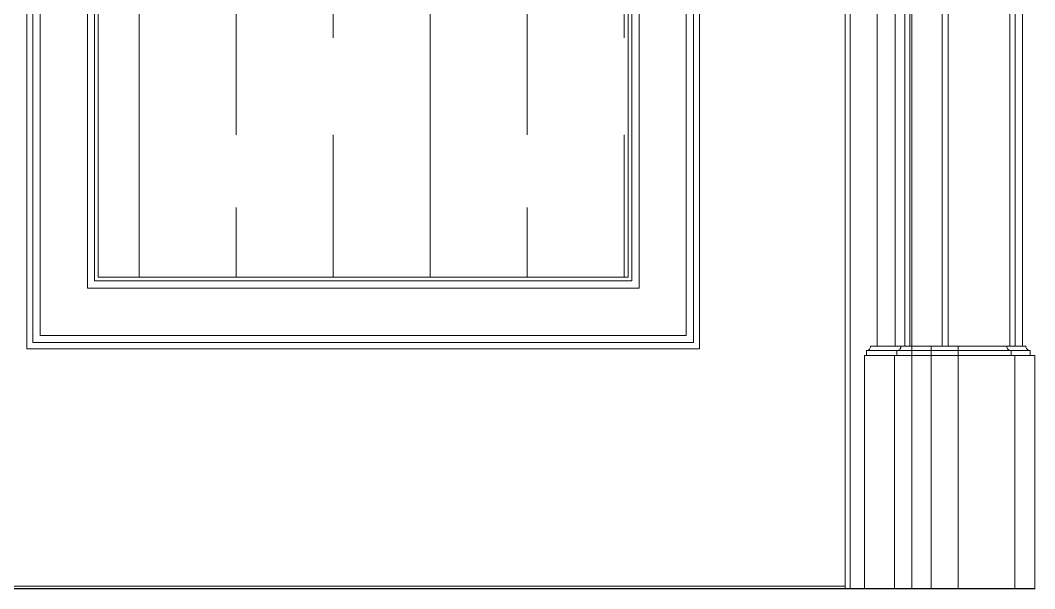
# Model space of a CAD drawing. Header units: inches. Extents: x -12478 to 399182, y -16583 to 525552.
# Drawn here: x -8263 to -7426, y 3860 to 4329 of the extents above; entities that cross this region are included whole.
import ezdxf

# ---------------------------------------------------------------- set-up
doc = ezdxf.new("R2010")
doc.units = ezdxf.units.IN
doc.header["$LTSCALE"] = 1000
doc.header["$MEASUREMENT"] = 0
doc.linetypes.add('HIDDEN2', pattern=[0.1875, 0.125, -0.0625])
for name, color, linetype in [('8', 8, 'Continuous'), ('Layer7', 8, 'Continuous'), ('WOOD', 23, 'Continuous')]:
    doc.layers.add(name, color=color, linetype=linetype)

msp = doc.modelspace()

# ---------------------------------------------------------------- hatches: boundary and pattern name
at = {"layer": '8', "lineweight": 0}
h = msp.add_hatch(dxfattribs=at)
h.set_pattern_fill('GOST_WOOD', color=256, scale=40)
h.set_pattern_definition([(90, (377915.04, 122874.57), (-240, -1e-14), [400, -80]), (90, (377835.04, 122794.57), (-240, -1e-14), [240, -60, 120, -60]), (90, (377755.04, 122674.57), (-240, -1e-14), [400, -80])])
h.paths.add_polyline_path([(-8198.46, 4772.36), (-7706.47, 4772.36), (-7706.47, 4117.36), (-8198.46, 4117.36)])

# ---------------------------------------------------------------- linework, layer by layer
at = {"color": 8}
msp.add_line((-7426.14, 3860.36), (-12477.76, 3860.36), dxfattribs=at)
at = {"layer": 'Layer7', "linetype": 'HIDDEN2', "lineweight": 0, "ltscale": 30}
msp.add_lwpolyline([(-8436.14, 3860.36), (-8436.14, 6460.36), (-7527.47, 6460.36), (-7527.47, 3860.36)], dxfattribs=at)
at = {"layer": 'WOOD', "lineweight": 0}
for p, q in [((-7511.67, 3860.36), (-7511.67, 4060.36)), ((-7489.27, 3860.36), (-7489.27, 4060.36)), ((-7565, 4056.83), (-7429.93, 4056.83)), ((-7429.93, 4052.83), (-7565, 4052.83)), ((-7541.91, 3860.36), (-7541.88, 4052.83)), ((-7442.56, 3860.36), (-7442.53, 4052.82)), ((-7426.14, 3860.36), (-8523.79, 3860.36))]:
    msp.add_line(p, q, dxfattribs=at)
for points in [[(-7436.14, 4060.36), (-7436.14, 6551.69), (-7596.14, 6551.69)], [(-7442.16, 4060.36), (-7442.16, 6545.67), (-7596.14, 6545.67)], [(-7446.56, 4060.36), (-7446.56, 6541.27), (-7596.14, 6541.27)], [(-7497.63, 4060.36), (-7497.63, 6490.2), (-7596.14, 6490.2)], [(-7502.6, 4060.36), (-7502.6, 6485.23), (-7596.14, 6485.23)], [(-7529.15, 4060.36), (-7529.15, 6458.68), (-7596.14, 6458.68)], [(-7533.14, 4060.36), (-7533.14, 6454.69), (-7596.14, 6454.69)], [(-7541.14, 4060.36), (-7541.14, 6446.69), (-7596.14, 6446.69)], [(-7556.14, 4060.36), (-7556.14, 6431.69), (-7596.14, 6431.69)], [(-7578.47, 3860.36), (-7578.47, 6409.36), (-7596.14, 6409.36)], [(-7582.47, 3860.36), (-7582.47, 6405.36), (-7596.14, 6405.36)], [(-7582.47, 6405.36), (-7582.47, 3860.36)], [(-8377.47, 3862.36), (-7582.47, 3862.36)]]:
    msp.add_lwpolyline(points, dxfattribs=at)
for points in [[(-8257.47, 4058.36), (-7702.47, 4058.36), (-7702.47, 6358.36), (-8257.47, 6358.36)], [(-8252.47, 4063.36), (-7707.47, 4063.36), (-7707.47, 6353.36), (-8252.47, 6353.36)], [(-8246.47, 4069.36), (-7713.47, 4069.36), (-7713.47, 6347.36), (-8246.47, 6347.36)], [(-7752.47, 4108.36), (-7752.47, 4781.36), (-8207.47, 4781.36), (-8207.47, 4108.36)], [(-7758.45, 4114.35), (-7758.45, 4775.38), (-8201.48, 4775.38), (-8201.48, 4114.35)], [(-7761.47, 4117.36), (-7761.47, 4772.36), (-8198.46, 4772.36), (-8198.46, 4117.36)]]:
    msp.add_lwpolyline(points, close=True, dxfattribs=at)
for points in [[(-7426.14, 3860.36), (-7426.14, 3860.36), (-7426.14, 4052.83), (-7429.93, 4052.83), (-7429.93, 4056.83, -0.423814), (-7433.47, 4060.36), (-7433.47, 4060.36), (-7561.47, 4060.36, -0.430156), (-7565, 4056.83), (-7565, 4052.83), (-7566.39, 4052.83), (-7566.39, 3860.36), (-7426.14, 3860.36)], [(-7543.78, 4052.82), (-7539.99, 4052.81), (-7539.99, 4056.81, 0.454305), (-7536.46, 4060.35), (-7532.45, 4060.35)], [(-7442.53, 4052.82), (-7445.59, 4052.81), (-7445.59, 4056.81, -0.454305), (-7449.13, 4060.35), (-7453.14, 4060.35)]]:
    msp.add_lwpolyline(points, format="xyb", dxfattribs=at)

doc.saveas('drawing.dxf')
